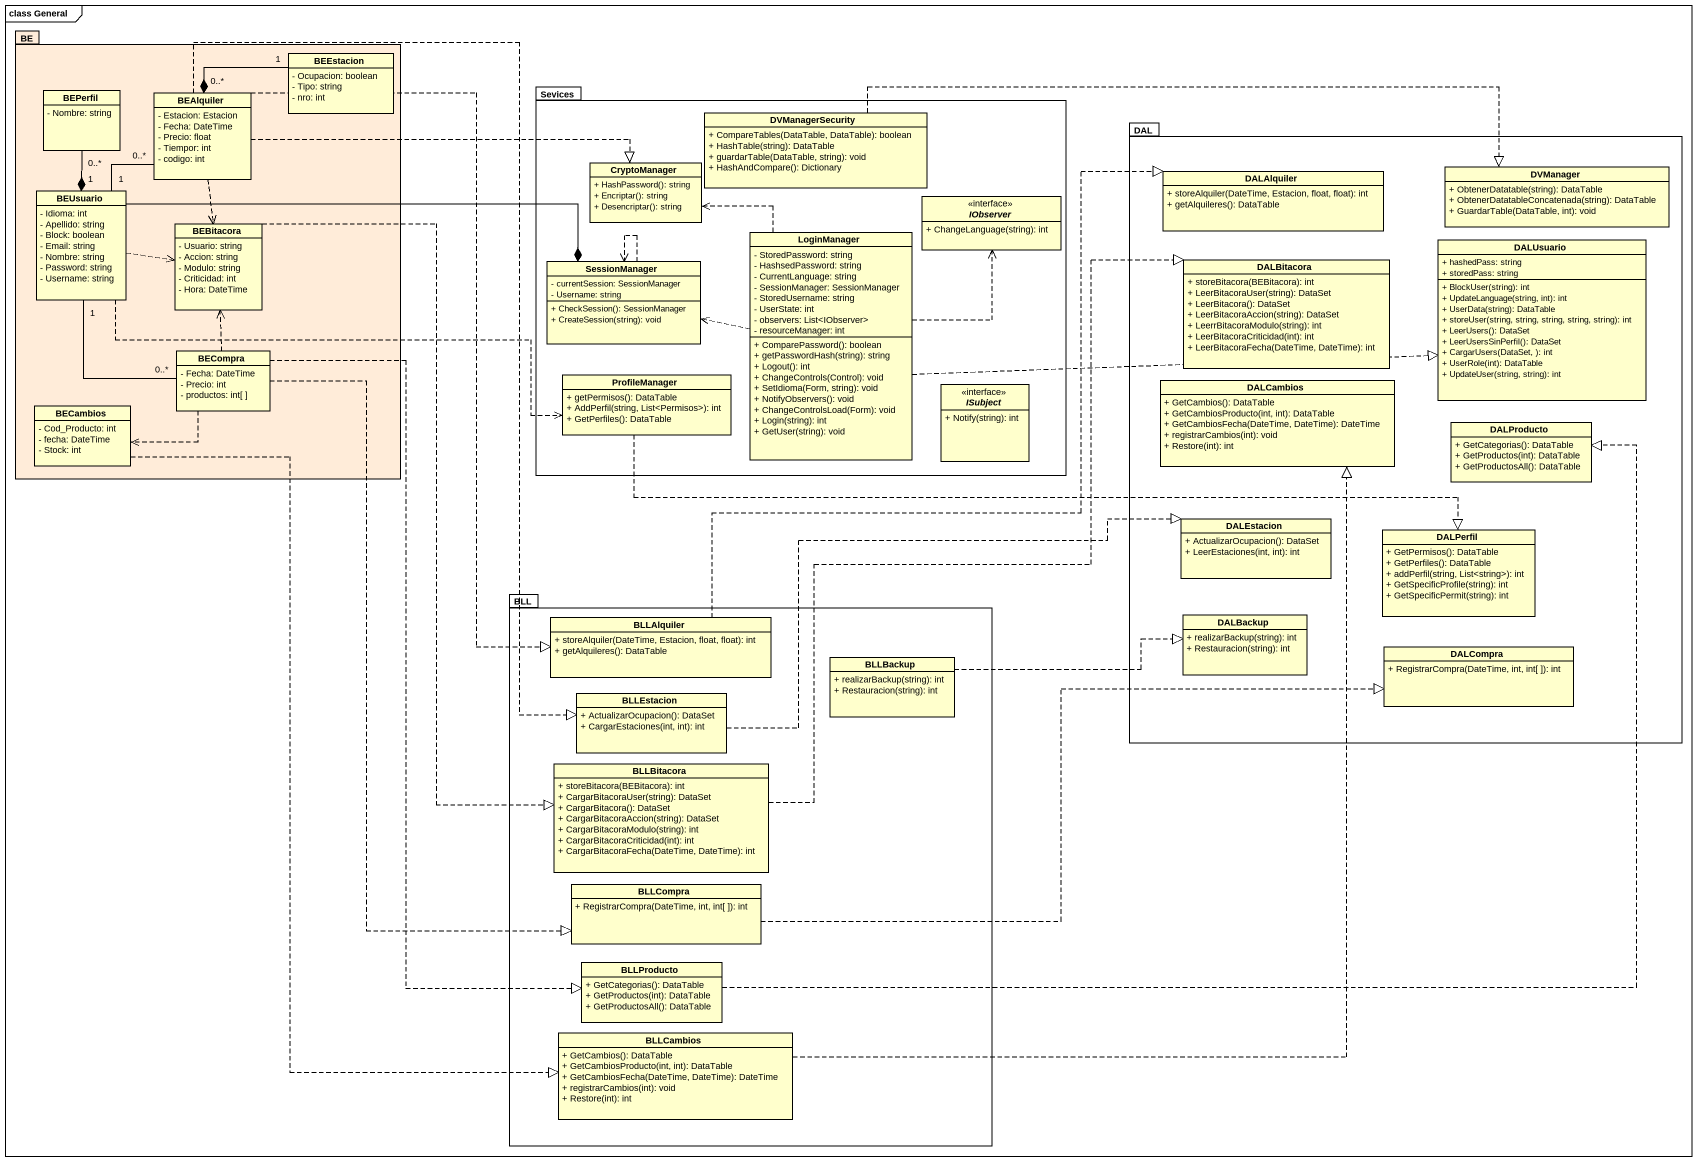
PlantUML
@startuml
mainframe class General
hide circle
hide empty members
skinparam classAttributeIconSize 0
package BE #FFECD9 {
  class BEPerfil {
    - Nombre: string
  }
  class BEEstacion {
    - Ocupacion: boolean
    - Tipo: string
    - nro: int
  }
  class BEAlquiler {
    - Estacion: Estacion
    - Fecha: DateTime
    - Precio: float
    - Tiempor: int
    - codigo: int
  }
  class BEUsuario {
    - Idioma: int
    - Apellido: string
    - Block: boolean
    - Email: string
    - Nombre: string
    - Password: string
    - Username: string
  }
  class BEBitacora {
    - Usuario: string
    - Accion: string
    - Modulo: string
    - Criticidad: int
    - Hora: DateTime
  }
  class BECompra {
    - Fecha: DateTime
    - Precio: int
    - productos: int[ ]
  }
  class BECambios {
    - Cod_Producto: int
    - fecha: DateTime
    - Stock: int
  }
}
package Sevices {
  class DVManagerSecurity {
    + CompareTables(DataTable, DataTable): boolean
    + HashTable(string): DataTable
    + guardarTable(DataTable, string): void
    + HashAndCompare(): Dictionary
  }
  class CryptoManager {
    + HashPassword(): string
    + Encriptar(): string
    + Desencriptar(): string
  }
  interface IObserver {
    + ChangeLanguage(string): int
  }
  class LoginManager {
    - StoredPassword: string
    - HashsedPassword: string
    - CurrentLanguage: string
    - SessionManager: SessionManager
    - StoredUsername: string
    - UserState: int
    - observers: List<IObserver>
    - resourceManager: int
    + ComparePassword(): boolean
    + getPasswordHash(string): string
    + Logout(): int
    + ChangeControls(Control): void
    + SetIdioma(Form, string): void
    + NotifyObservers(): void
    + ChangeControlsLoad(Form): void
    + Login(string): int
    + GetUser(string): void
  }
  class SessionManager {
    - currentSession: SessionManager
    - Username: string
    + CheckSession(): SessionManager
    + CreateSession(string): void
  }
  class ProfileManager {
    + getPermisos(): DataTable
    + AddPerfil(string, List<Permisos>): int
    + GetPerfiles(): DataTable
  }
  interface ISubject {
    + Notify(string): int
  }
}
package DAL {
  class DVManager {
    + ObtenerDatatable(string): DataTable
    + ObtenerDatatableConcatenada(string): DataTable
    + GuardarTable(DataTable, int): void
  }
  class DALAlquiler {
    + storeAlquiler(DateTime, Estacion, float, float): int
    + getAlquileres(): DataTable
  }
  class DALUsuario {
    + hashedPass: string
    + storedPass: string
    + BlockUser(string): int
    + UpdateLanguage(string, int): int
    + UserData(string): DataTable
    + storeUser(string, string, string, string, string): int
    + LeerUsers(): DataSet
    + LeerUsersSinPerfil(): DataSet
    + CargarUsers(DataSet, ): int
    + UserRole(int): DataTable
    + UpdateUser(string, string): int
  }
  class DALBitacora {
    + storeBitacora(BEBitacora): int
    + LeerBitacoraUser(string): DataSet
    + LeerBitacora(): DataSet
    + LeerBitacoraAccion(string): DataSet
    + LeerrBitacoraModulo(string): int
    + LeerBitacoraCriticidad(int): int
    + LeerBitacoraFecha(DateTime, DateTime): int
  }
  class DALCambios {
    + GetCambios(): DataTable
    + GetCambiosProducto(int, int): DataTable
    + GetCambiosFecha(DateTime, DateTime): DateTime
    + registrarCambios(int): void
    + Restore(int): int
  }
  class DALProducto {
    + GetCategorias(): DataTable
    + GetProductos(int): DataTable
    + GetProductosAll(): DataTable
  }
  class DALEstacion {
    + ActualizarOcupacion(): DataSet
    + LeerEstaciones(int, int): int
  }
  class DALPerfil {
    + GetPermisos(): DataTable
    + GetPerfiles(): DataTable
    + addPerfil(string, List<string>): int
    + GetSpecificProfile(string): int
    + GetSpecificPermit(string): int
  }
  class DALBackup {
    + realizarBackup(string): int
    + Restauracion(string): int
  }
  class DALCompra {
    + RegistrarCompra(DateTime, int, int[ ]): int
  }
}
package BLL {
  class BLLAlquiler {
    + storeAlquiler(DateTime, Estacion, float, float): int
    + getAlquileres(): DataTable
  }
  class BLLBackup {
    + realizarBackup(string): int
    + Restauracion(string): int
  }
  class BLLEstacion {
    + ActualizarOcupacion(): DataSet
    + CargarEstaciones(int, int): int
  }
  class BLLBitacora {
    + storeBitacora(BEBitacora): int
    + CargarBitacoraUser(string): DataSet
    + CargarBitacora(): DataSet
    + CargarBitacoraAccion(string): DataSet
    + CargarBitacoraModulo(string): int
    + CargarBitacoraCriticidad(int): int
    + CargarBitacoraFecha(DateTime, DateTime): int
  }
  class BLLCompra {
    + RegistrarCompra(DateTime, int, int[ ]): int
  }
  class BLLProducto {
    + GetCategorias(): DataTable
    + GetProductos(int): DataTable
    + GetProductosAll(): DataTable
  }
  class BLLCambios {
    + GetCambios(): DataTable
    + GetCambiosProducto(int, int): DataTable
    + GetCambiosFecha(DateTime, DateTime): DateTime
    + registrarCambios(int): void
    + Restore(int): int
  }
}
BEPerfil "0..*" --* "1" BEUsuario
BEEstacion "1" -left-* "0..*" BEAlquiler
BEAlquiler .right.|> CryptoManager
BEAlquiler ..> BEBitacora
BEAlquiler ..|> BLLAlquiler
BEAlquiler ..|> BLLEstacion
DVManagerSecurity .right.|> DVManager
BEUsuario "1" -up- "0..*" BEAlquiler
BEUsuario .right.> BEBitacora
BEUsuario -right-* SessionManager
BEUsuario "1" -- "0..*" BECompra
BEUsuario .right.> ProfileManager
BEBitacora ..|> BLLBitacora
LoginManager .up.> CryptoManager
LoginManager .up.> IObserver
LoginManager .right.|> DALUsuario
LoginManager .left.> SessionManager
SessionManager ..> SessionManager
BECompra .up.> BEBitacora
BECompra .left.> BECambios
BECompra ..|> BLLCompra
BECompra ..|> BLLProducto
ProfileManager .right.|> DALPerfil
BECambios ..|> BLLCambios
BLLAlquiler .up.|> DALAlquiler
BLLBackup .right.|> DALBackup
BLLEstacion .right.|> DALEstacion
BLLBitacora .up.|> DALBitacora
BLLCompra .right.|> DALCompra
BLLProducto .up.|> DALProducto
BLLCambios .up.|> DALCambios
@enduml
